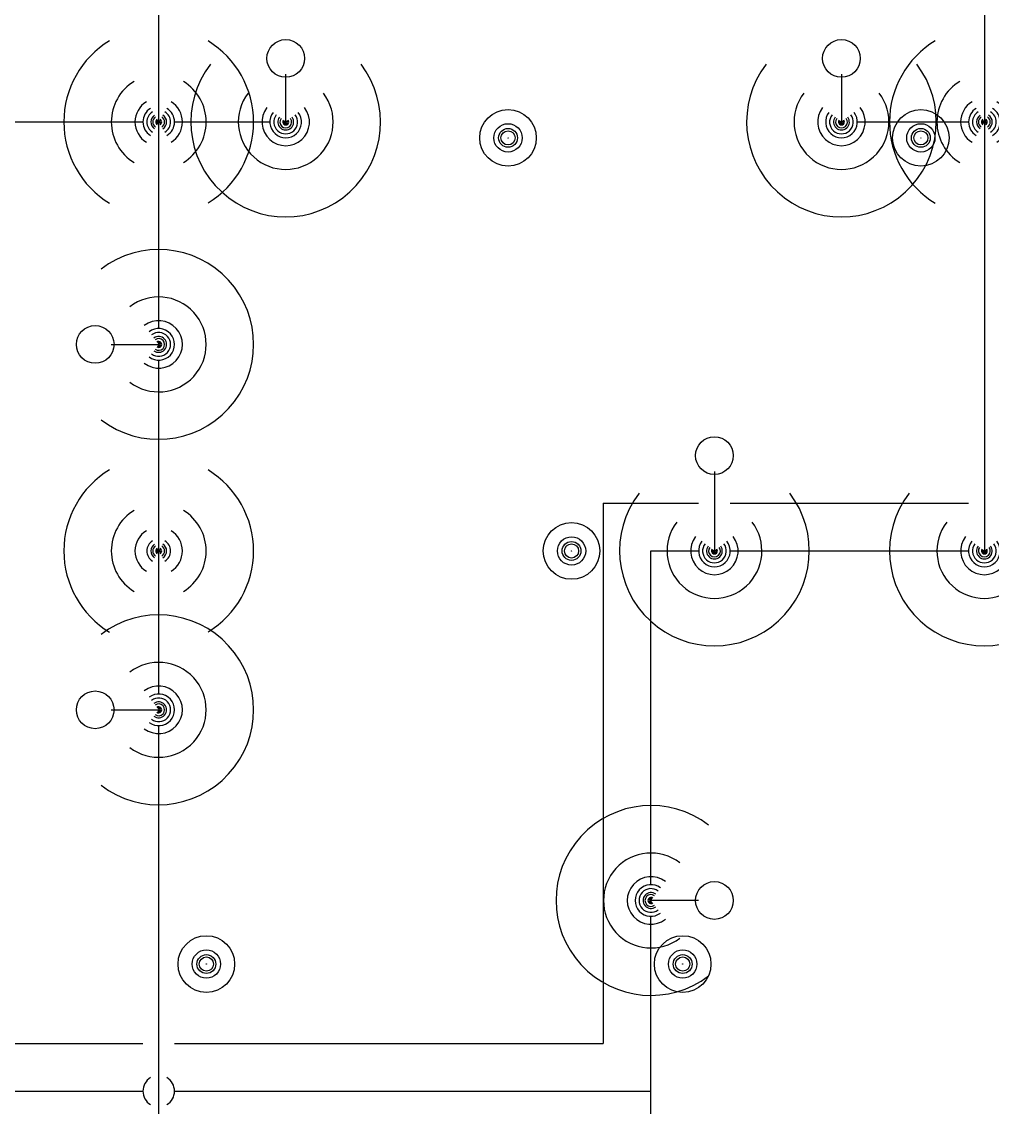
# Model space of a CAD drawing. Extents: x -17670 to 21732, y -105 to 1153.
# Drawn here: x -1142.5 to -898, y 167.7 to 441 of the extents above; entities that cross this region are included whole.
import ezdxf

# ---------------------------------------------------------------- set-up
doc = ezdxf.new("R2010")
doc.units = 0
doc.header["$LTSCALE"] = 48
doc.header["$MEASUREMENT"] = 0
for name, color, linetype in [('F-FP-N', 2, 'Continuous'), ('F-SPRK-HEAD-N', 2, 'Continuous'), ('F-SPRK-HEAD-N @ 1 (1)', 2, 'Continuous'), ('F-SPRK-HEAD-N @ 1 (2)', 2, 'Continuous'), ('F-SPRK-HEAD-N @ 128', 2, 'Continuous'), ('F-SPRK-HEAD-N @ 192', 2, 'Continuous'), ('F-SPRK-HEAD-N @ 48', 2, 'Continuous'), ('F-SPRK-HEAD-N @ 64', 2, 'Continuous'), ('F-SPRK-HEAD-N @ 96', 2, 'Continuous'), ('F-SPRN-N', 1, 'Continuous'), ('F-SPRN-N @ 1 (1)', 1, 'Continuous'), ('F-SPRN-N @ 1 (2)', 1, 'Continuous'), ('F-SPRN-N @ 12', 1, 'Continuous'), ('F-SPRN-N @ 128', 1, 'Continuous'), ('F-SPRN-N @ 16', 1, 'Continuous'), ('F-SPRN-N @ 192', 1, 'Continuous'), ('F-SPRN-N @ 2', 1, 'Continuous'), ('F-SPRN-N @ 24', 1, 'Continuous'), ('F-SPRN-N @ 384', 1, 'Continuous'), ('F-SPRN-N @ 4', 1, 'Continuous'), ('F-SPRN-N @ 48', 1, 'Continuous'), ('F-SPRN-N @ 64', 1, 'Continuous'), ('F-SPRN-N @ 768', 1, 'Continuous'), ('F-SPRN-N @ 8', 1, 'Continuous'), ('F-SPRN-N @ 96', 1, 'Continuous')]:
    doc.layers.add(name, color=color, linetype=linetype)

# ---------------------------------------------------------------- blocks, each defined once
blk = doc.blocks.new('*U27')
blk.add_circle((0, 0), 0.037109375)
blk = doc.blocks.new('*U1358')
at = {"layer": 'F-SPRK-HEAD-N @ 1 (1)'}
blk.add_blockref('*U27', (-1004.000000014936, 307.7428015229925), dxfattribs=at)
at = {"layer": 'F-SPRK-HEAD-N @ 1 (2)'}
blk.add_blockref('*U27', (-1004.000000014936, 307.7428015229925), dxfattribs=at)
at = {"layer": 'F-SPRK-HEAD-N @ 128', "xscale": 128, "yscale": 128, "zscale": 128}
blk.add_blockref('*U27', (-1124.000000014936, 359.7428015229925), dxfattribs=at)
at = {"layer": 'F-SPRK-HEAD-N @ 192', "xscale": 192, "yscale": 192, "zscale": 192}
blk.add_blockref('*U27', (-1004.000000014936, 307.7428015229925), dxfattribs=at)
at = {"layer": 'F-SPRK-HEAD-N @ 48', "xscale": 48, "yscale": 48, "zscale": 48}
blk.add_blockref('*U27', (-1004.000000014936, 307.7428015229925), dxfattribs=at)
at = {"layer": 'F-SPRK-HEAD-N @ 64', "xscale": 64, "yscale": 64, "zscale": 64}
blk.add_blockref('*U27', (-1004.000000014936, 307.7428015229925), dxfattribs=at)
at = {"layer": 'F-SPRK-HEAD-N @ 96', "xscale": 96, "yscale": 96, "zscale": 96}
blk.add_blockref('*U27', (-1004.000000014936, 307.7428015229925), dxfattribs=at)
blk = doc.blocks.new('*U40')
for start, end in [(121.274325396742, 238.7256746032579), (301.4341766631704, 58.56582333682955)]:
    blk.add_arc((0, 0), 0.03111555437015312, start, end)
blk = doc.blocks.new('*U1388')
at = {"layer": 'F-SPRN-N @ 1 (1)'}
blk.add_blockref('*U40', (-1108.000000014936, 307.7428015229925), dxfattribs=at)
at = {"layer": 'F-SPRN-N @ 1 (2)'}
blk.add_blockref('*U40', (-1108.000000014936, 307.7428015229925), dxfattribs=at)
at = {"layer": 'F-SPRN-N @ 12', "xscale": 12, "yscale": 12, "zscale": 12}
blk.add_blockref('*U40', (-1108.000000014936, 307.7428015229925), dxfattribs=at)
at = {"layer": 'F-SPRN-N @ 128', "xscale": 128, "yscale": 128, "zscale": 128}
blk.add_blockref('*U40', (-1108.000000014936, 171.7428015229925), dxfattribs=at)
at = {"layer": 'F-SPRN-N @ 16', "xscale": 16, "yscale": 16, "zscale": 16}
blk.add_blockref('*U40', (-1108.000000014936, 307.7428015229925), dxfattribs=at)
at = {"layer": 'F-SPRN-N @ 192', "xscale": 192, "yscale": 192, "zscale": 192}
blk.add_blockref('*U40', (-1108.000000014936, 307.7428015229925), dxfattribs=at)
at = {"layer": 'F-SPRN-N @ 2', "xscale": 2, "yscale": 2, "zscale": 2}
blk.add_blockref('*U40', (-1108.000000014936, 307.7428015229925), dxfattribs=at)
at = {"layer": 'F-SPRN-N @ 24', "xscale": 24, "yscale": 24, "zscale": 24}
blk.add_blockref('*U40', (-1108.000000014936, 307.7428015229925), dxfattribs=at)
at = {"layer": 'F-SPRN-N @ 384', "xscale": 384, "yscale": 384, "zscale": 384}
blk.add_blockref('*U40', (-1108.000000014936, 307.7428015229925), dxfattribs=at)
at = {"layer": 'F-SPRN-N @ 4', "xscale": 4, "yscale": 4, "zscale": 4}
blk.add_blockref('*U40', (-1108.000000014936, 307.7428015229925), dxfattribs=at)
at = {"layer": 'F-SPRN-N @ 48', "xscale": 48, "yscale": 48, "zscale": 48}
blk.add_blockref('*U40', (-1108.000000014936, 307.7428015229925), dxfattribs=at)
at = {"layer": 'F-SPRN-N @ 64', "xscale": 64, "yscale": 64, "zscale": 64}
blk.add_blockref('*U40', (-1108.000000014936, 307.7428015229925), dxfattribs=at)
at = {"layer": 'F-SPRN-N @ 768', "xscale": 768, "yscale": 768, "zscale": 768}
blk.add_blockref('*U40', (-1108.000000014936, 307.7428015229925), dxfattribs=at)
at = {"layer": 'F-SPRN-N @ 8', "xscale": 8, "yscale": 8, "zscale": 8}
blk.add_blockref('*U40', (-1108.000000014936, 307.7428015229925), dxfattribs=at)
at = {"layer": 'F-SPRN-N @ 96', "xscale": 96, "yscale": 96, "zscale": 96}
blk.add_blockref('*U40', (-1108.000000014936, 307.7428015229925), dxfattribs=at)
blk = doc.blocks.new('*U1389')
at = {"layer": 'F-SPRK-HEAD-N @ 1 (1)'}
blk.add_blockref('*U27', (-760.0000000149357, 399.7428015229925), dxfattribs=at)
at = {"layer": 'F-SPRK-HEAD-N @ 1 (2)'}
blk.add_blockref('*U27', (-760.0000000149357, 399.7428015229925), dxfattribs=at)
at = {"layer": 'F-SPRK-HEAD-N @ 128', "xscale": 128, "yscale": 128, "zscale": 128}
blk.add_blockref('*U27', (-968.0000000149357, 331.7428015229925), dxfattribs=at)
at = {"layer": 'F-SPRK-HEAD-N @ 192', "xscale": 192, "yscale": 192, "zscale": 192}
blk.add_blockref('*U27', (-760.0000000149357, 399.7428015229925), dxfattribs=at)
at = {"layer": 'F-SPRK-HEAD-N @ 48', "xscale": 48, "yscale": 48, "zscale": 48}
blk.add_blockref('*U27', (-760.0000000149357, 399.7428015229925), dxfattribs=at)
at = {"layer": 'F-SPRK-HEAD-N @ 64', "xscale": 64, "yscale": 64, "zscale": 64}
blk.add_blockref('*U27', (-760.0000000149357, 399.7428015229925), dxfattribs=at)
at = {"layer": 'F-SPRK-HEAD-N @ 96', "xscale": 96, "yscale": 96, "zscale": 96}
blk.add_blockref('*U27', (-760.0000000149357, 399.7428015229925), dxfattribs=at)
blk = doc.blocks.new('*U1421')
at = {"layer": 'F-SPRK-HEAD-N @ 1 (1)'}
blk.add_blockref('*U27', (-752.0000000149357, 295.7428015229925), dxfattribs=at)
at = {"layer": 'F-SPRK-HEAD-N @ 1 (2)'}
blk.add_blockref('*U27', (-752.0000000149357, 295.7428015229925), dxfattribs=at)
at = {"layer": 'F-SPRK-HEAD-N @ 128', "xscale": 128, "yscale": 128, "zscale": 128}
blk.add_blockref('*U27', (-968.0000000149357, 219.7428015229925), dxfattribs=at)
at = {"layer": 'F-SPRK-HEAD-N @ 192', "xscale": 192, "yscale": 192, "zscale": 192}
blk.add_blockref('*U27', (-752.0000000149357, 295.7428015229925), dxfattribs=at)
at = {"layer": 'F-SPRK-HEAD-N @ 48', "xscale": 48, "yscale": 48, "zscale": 48}
blk.add_blockref('*U27', (-752.0000000149357, 295.7428015229925), dxfattribs=at)
at = {"layer": 'F-SPRK-HEAD-N @ 64', "xscale": 64, "yscale": 64, "zscale": 64}
blk.add_blockref('*U27', (-752.0000000149357, 295.7428015229925), dxfattribs=at)
at = {"layer": 'F-SPRK-HEAD-N @ 96', "xscale": 96, "yscale": 96, "zscale": 96}
blk.add_blockref('*U27', (-752.0000000149357, 295.7428015229925), dxfattribs=at)
blk = doc.blocks.new('*U1526')
at = {"layer": 'F-SPRK-HEAD-N @ 1 (1)'}
blk.add_blockref('*U27', (-1096.000000014936, 203.7428015229925), dxfattribs=at)
at = {"layer": 'F-SPRK-HEAD-N @ 1 (2)'}
blk.add_blockref('*U27', (-1096.000000014936, 203.7428015229925), dxfattribs=at)
at = {"layer": 'F-SPRK-HEAD-N @ 128', "xscale": 128, "yscale": 128, "zscale": 128}
blk.add_blockref('*U27', (-1244.000000014936, 267.7428015229925), dxfattribs=at)
at = {"layer": 'F-SPRK-HEAD-N @ 192', "xscale": 192, "yscale": 192, "zscale": 192}
blk.add_blockref('*U27', (-1096.000000014936, 203.7428015229925), dxfattribs=at)
at = {"layer": 'F-SPRK-HEAD-N @ 48', "xscale": 48, "yscale": 48, "zscale": 48}
blk.add_blockref('*U27', (-1096.000000014936, 203.7428015229925), dxfattribs=at)
at = {"layer": 'F-SPRK-HEAD-N @ 64', "xscale": 64, "yscale": 64, "zscale": 64}
blk.add_blockref('*U27', (-1096.000000014936, 203.7428015229925), dxfattribs=at)
at = {"layer": 'F-SPRK-HEAD-N @ 96', "xscale": 96, "yscale": 96, "zscale": 96}
blk.add_blockref('*U27', (-1096.000000014936, 203.7428015229925), dxfattribs=at)
blk = doc.blocks.new('*U1529')
at = {"layer": 'F-SPRK-HEAD-N @ 1 (1)'}
blk.add_blockref('*U27', (-976.0000000149357, 203.7428015229925), dxfattribs=at)
at = {"layer": 'F-SPRK-HEAD-N @ 1 (2)'}
blk.add_blockref('*U27', (-976.0000000149357, 203.7428015229925), dxfattribs=at)
at = {"layer": 'F-SPRK-HEAD-N @ 128', "xscale": 128, "yscale": 128, "zscale": 128}
blk.add_blockref('*U27', (-1124.000000014936, 267.7428015229925), dxfattribs=at)
at = {"layer": 'F-SPRK-HEAD-N @ 192', "xscale": 192, "yscale": 192, "zscale": 192}
blk.add_blockref('*U27', (-976.0000000149357, 203.7428015229925), dxfattribs=at)
at = {"layer": 'F-SPRK-HEAD-N @ 48', "xscale": 48, "yscale": 48, "zscale": 48}
blk.add_blockref('*U27', (-976.0000000149357, 203.7428015229925), dxfattribs=at)
at = {"layer": 'F-SPRK-HEAD-N @ 64', "xscale": 64, "yscale": 64, "zscale": 64}
blk.add_blockref('*U27', (-976.0000000149357, 203.7428015229925), dxfattribs=at)
at = {"layer": 'F-SPRK-HEAD-N @ 96', "xscale": 96, "yscale": 96, "zscale": 96}
blk.add_blockref('*U27', (-976.0000000149357, 203.7428015229925), dxfattribs=at)
blk = doc.blocks.new('*U1533')
at = {"layer": 'F-SPRK-HEAD-N @ 1 (1)'}
blk.add_blockref('*U27', (-916.0000000149357, 411.7428015229925), dxfattribs=at)
at = {"layer": 'F-SPRK-HEAD-N @ 1 (2)'}
blk.add_blockref('*U27', (-916.0000000149357, 411.7428015229925), dxfattribs=at)
at = {"layer": 'F-SPRK-HEAD-N @ 128', "xscale": 128, "yscale": 128, "zscale": 128}
blk.add_blockref('*U27', (-1076.000000014936, 431.7428015229925), dxfattribs=at)
at = {"layer": 'F-SPRK-HEAD-N @ 192', "xscale": 192, "yscale": 192, "zscale": 192}
blk.add_blockref('*U27', (-916.0000000149357, 411.7428015229925), dxfattribs=at)
at = {"layer": 'F-SPRK-HEAD-N @ 48', "xscale": 48, "yscale": 48, "zscale": 48}
blk.add_blockref('*U27', (-916.0000000149357, 411.7428015229925), dxfattribs=at)
at = {"layer": 'F-SPRK-HEAD-N @ 64', "xscale": 64, "yscale": 64, "zscale": 64}
blk.add_blockref('*U27', (-916.0000000149357, 411.7428015229925), dxfattribs=at)
at = {"layer": 'F-SPRK-HEAD-N @ 96', "xscale": 96, "yscale": 96, "zscale": 96}
blk.add_blockref('*U27', (-916.0000000149357, 411.7428015229925), dxfattribs=at)
blk = doc.blocks.new('*U1535')
at = {"layer": 'F-SPRK-HEAD-N @ 1 (1)'}
blk.add_blockref('*U27', (-776.0000000149357, 411.7428015229925), dxfattribs=at)
at = {"layer": 'F-SPRK-HEAD-N @ 1 (2)'}
blk.add_blockref('*U27', (-776.0000000149357, 411.7428015229925), dxfattribs=at)
at = {"layer": 'F-SPRK-HEAD-N @ 128', "xscale": 128, "yscale": 128, "zscale": 128}
blk.add_blockref('*U27', (-936.0000000149357, 431.7428015229925), dxfattribs=at)
at = {"layer": 'F-SPRK-HEAD-N @ 192', "xscale": 192, "yscale": 192, "zscale": 192}
blk.add_blockref('*U27', (-776.0000000149357, 411.7428015229925), dxfattribs=at)
at = {"layer": 'F-SPRK-HEAD-N @ 48', "xscale": 48, "yscale": 48, "zscale": 48}
blk.add_blockref('*U27', (-776.0000000149357, 411.7428015229925), dxfattribs=at)
at = {"layer": 'F-SPRK-HEAD-N @ 64', "xscale": 64, "yscale": 64, "zscale": 64}
blk.add_blockref('*U27', (-776.0000000149357, 411.7428015229925), dxfattribs=at)
at = {"layer": 'F-SPRK-HEAD-N @ 96', "xscale": 96, "yscale": 96, "zscale": 96}
blk.add_blockref('*U27', (-776.0000000149357, 411.7428015229925), dxfattribs=at)
blk = doc.blocks.new('*U1539')
at = {"layer": 'F-SPRK-HEAD-N @ 1 (1)'}
blk.add_blockref('*U27', (-1020.000000014936, 411.7428015229925), dxfattribs=at)
at = {"layer": 'F-SPRK-HEAD-N @ 1 (2)'}
blk.add_blockref('*U27', (-1020.000000014936, 411.7428015229925), dxfattribs=at)
at = {"layer": 'F-SPRK-HEAD-N @ 128', "xscale": 128, "yscale": 128, "zscale": 128}
blk.add_blockref('*U27', (-1180.000000014936, 431.7428015229925), dxfattribs=at)
at = {"layer": 'F-SPRK-HEAD-N @ 192', "xscale": 192, "yscale": 192, "zscale": 192}
blk.add_blockref('*U27', (-1020.000000014936, 411.7428015229925), dxfattribs=at)
at = {"layer": 'F-SPRK-HEAD-N @ 48', "xscale": 48, "yscale": 48, "zscale": 48}
blk.add_blockref('*U27', (-1020.000000014936, 411.7428015229925), dxfattribs=at)
at = {"layer": 'F-SPRK-HEAD-N @ 64', "xscale": 64, "yscale": 64, "zscale": 64}
blk.add_blockref('*U27', (-1020.000000014936, 411.7428015229925), dxfattribs=at)
at = {"layer": 'F-SPRK-HEAD-N @ 96', "xscale": 96, "yscale": 96, "zscale": 96}
blk.add_blockref('*U27', (-1020.000000014936, 411.7428015229925), dxfattribs=at)
blk = doc.blocks.new('*U12')
at = {"linetype": 'Continuous'}
blk.add_arc((0, 0), 0.03111555437015312, 232.5669694738212, 127.4330305261797, dxfattribs=at)
blk = doc.blocks.new('*U1543')
at = {"layer": 'F-SPRN-N @ 1 (1)', "rotation": 270}
blk.add_blockref('*U12', (-1076.000000014936, 415.7428015229925), dxfattribs=at)
at = {"layer": 'F-SPRN-N @ 1 (2)', "rotation": 270}
blk.add_blockref('*U12', (-1076.000000014936, 415.7428015229925), dxfattribs=at)
at = {"layer": 'F-SPRN-N @ 12', "xscale": 12, "yscale": 12, "zscale": 12, "rotation": 270}
blk.add_blockref('*U12', (-1076.000000014936, 415.7428015229925), dxfattribs=at)
at = {"layer": 'F-SPRN-N @ 128', "xscale": 128, "yscale": 128, "zscale": 128, "rotation": 270}
blk.add_blockref('*U12', (-1076.000000014936, 415.7428015229925), dxfattribs=at)
at = {"layer": 'F-SPRN-N @ 16', "xscale": 16, "yscale": 16, "zscale": 16, "rotation": 270}
blk.add_blockref('*U12', (-1076.000000014936, 415.7428015229925), dxfattribs=at)
at = {"layer": 'F-SPRN-N @ 192', "xscale": 192, "yscale": 192, "zscale": 192, "rotation": 270}
blk.add_blockref('*U12', (-1076.000000014936, 415.7428015229925), dxfattribs=at)
at = {"layer": 'F-SPRN-N @ 2', "xscale": 2, "yscale": 2, "zscale": 2, "rotation": 270}
blk.add_blockref('*U12', (-1076.000000014936, 415.7428015229925), dxfattribs=at)
at = {"layer": 'F-SPRN-N @ 24', "xscale": 24, "yscale": 24, "zscale": 24, "rotation": 270}
blk.add_blockref('*U12', (-1076.000000014936, 415.7428015229925), dxfattribs=at)
at = {"layer": 'F-SPRN-N @ 384', "xscale": 384, "yscale": 384, "zscale": 384, "rotation": 270}
blk.add_blockref('*U12', (-1076.000000014936, 415.7428015229925), dxfattribs=at)
at = {"layer": 'F-SPRN-N @ 4', "xscale": 4, "yscale": 4, "zscale": 4, "rotation": 270}
blk.add_blockref('*U12', (-1076.000000014936, 415.7428015229925), dxfattribs=at)
at = {"layer": 'F-SPRN-N @ 48', "xscale": 48, "yscale": 48, "zscale": 48, "rotation": 270}
blk.add_blockref('*U12', (-1076.000000014936, 415.7428015229925), dxfattribs=at)
at = {"layer": 'F-SPRN-N @ 64', "xscale": 64, "yscale": 64, "zscale": 64, "rotation": 270}
blk.add_blockref('*U12', (-1076.000000014936, 415.7428015229925), dxfattribs=at)
at = {"layer": 'F-SPRN-N @ 768', "xscale": 768, "yscale": 768, "zscale": 768, "rotation": 270}
blk.add_blockref('*U12', (-1076.000000014936, 415.7428015229925), dxfattribs=at)
at = {"layer": 'F-SPRN-N @ 8', "xscale": 8, "yscale": 8, "zscale": 8, "rotation": 270}
blk.add_blockref('*U12', (-1076.000000014936, 415.7428015229925), dxfattribs=at)
at = {"layer": 'F-SPRN-N @ 96', "xscale": 96, "yscale": 96, "zscale": 96, "rotation": 270}
blk.add_blockref('*U12', (-1076.000000014936, 415.7428015229925), dxfattribs=at)
blk = doc.blocks.new('*U1546')
at = {"layer": 'F-SPRN-N @ 1 (1)'}
blk.add_blockref('*U40', (-1108.000000014936, 415.7428015229925), dxfattribs=at)
at = {"layer": 'F-SPRN-N @ 1 (2)'}
blk.add_blockref('*U40', (-1108.000000014936, 415.7428015229925), dxfattribs=at)
at = {"layer": 'F-SPRN-N @ 12', "xscale": 12, "yscale": 12, "zscale": 12}
blk.add_blockref('*U40', (-1108.000000014936, 415.7428015229925), dxfattribs=at)
at = {"layer": 'F-SPRN-N @ 128', "xscale": 128, "yscale": 128, "zscale": 128}
blk.add_blockref('*U40', (-1108.000000014936, 415.7428015229925), dxfattribs=at)
at = {"layer": 'F-SPRN-N @ 16', "xscale": 16, "yscale": 16, "zscale": 16}
blk.add_blockref('*U40', (-1108.000000014936, 415.7428015229925), dxfattribs=at)
at = {"layer": 'F-SPRN-N @ 192', "xscale": 192, "yscale": 192, "zscale": 192}
blk.add_blockref('*U40', (-1108.000000014936, 415.7428015229925), dxfattribs=at)
at = {"layer": 'F-SPRN-N @ 2', "xscale": 2, "yscale": 2, "zscale": 2}
blk.add_blockref('*U40', (-1108.000000014936, 415.7428015229925), dxfattribs=at)
at = {"layer": 'F-SPRN-N @ 24', "xscale": 24, "yscale": 24, "zscale": 24}
blk.add_blockref('*U40', (-1108.000000014936, 415.7428015229925), dxfattribs=at)
at = {"layer": 'F-SPRN-N @ 384', "xscale": 384, "yscale": 384, "zscale": 384}
blk.add_blockref('*U40', (-1108.000000014936, 415.7428015229925), dxfattribs=at)
at = {"layer": 'F-SPRN-N @ 4', "xscale": 4, "yscale": 4, "zscale": 4}
blk.add_blockref('*U40', (-1108.000000014936, 415.7428015229925), dxfattribs=at)
at = {"layer": 'F-SPRN-N @ 48', "xscale": 48, "yscale": 48, "zscale": 48}
blk.add_blockref('*U40', (-1108.000000014936, 415.7428015229925), dxfattribs=at)
at = {"layer": 'F-SPRN-N @ 64', "xscale": 64, "yscale": 64, "zscale": 64}
blk.add_blockref('*U40', (-1108.000000014936, 415.7428015229925), dxfattribs=at)
at = {"layer": 'F-SPRN-N @ 768', "xscale": 768, "yscale": 768, "zscale": 768}
blk.add_blockref('*U40', (-1108.000000014936, 415.7428015229925), dxfattribs=at)
at = {"layer": 'F-SPRN-N @ 8', "xscale": 8, "yscale": 8, "zscale": 8}
blk.add_blockref('*U40', (-1108.000000014936, 415.7428015229925), dxfattribs=at)
at = {"layer": 'F-SPRN-N @ 96', "xscale": 96, "yscale": 96, "zscale": 96}
blk.add_blockref('*U40', (-1108.000000014936, 415.7428015229925), dxfattribs=at)
blk = doc.blocks.new('*U1614')
at = {"layer": 'F-SPRN-N @ 1 (1)'}
blk.add_blockref('*U12', (-1108.000000014936, 267.7428015229925), dxfattribs=at)
at = {"layer": 'F-SPRN-N @ 1 (2)'}
blk.add_blockref('*U12', (-1108.000000014936, 267.7428015229925), dxfattribs=at)
at = {"layer": 'F-SPRN-N @ 12', "xscale": 12, "yscale": 12, "zscale": 12}
blk.add_blockref('*U12', (-1108.000000014936, 267.7428015229925), dxfattribs=at)
at = {"layer": 'F-SPRN-N @ 128', "xscale": 128, "yscale": 128, "zscale": 128}
blk.add_blockref('*U12', (-1108.000000014936, 267.7428015229925), dxfattribs=at)
at = {"layer": 'F-SPRN-N @ 16', "xscale": 16, "yscale": 16, "zscale": 16}
blk.add_blockref('*U12', (-1108.000000014936, 267.7428015229925), dxfattribs=at)
at = {"layer": 'F-SPRN-N @ 192', "xscale": 192, "yscale": 192, "zscale": 192}
blk.add_blockref('*U12', (-1108.000000014936, 267.7428015229925), dxfattribs=at)
at = {"layer": 'F-SPRN-N @ 2', "xscale": 2, "yscale": 2, "zscale": 2}
blk.add_blockref('*U12', (-1108.000000014936, 267.7428015229925), dxfattribs=at)
at = {"layer": 'F-SPRN-N @ 24', "xscale": 24, "yscale": 24, "zscale": 24}
blk.add_blockref('*U12', (-1108.000000014936, 267.7428015229925), dxfattribs=at)
at = {"layer": 'F-SPRN-N @ 384', "xscale": 384, "yscale": 384, "zscale": 384}
blk.add_blockref('*U12', (-1108.000000014936, 267.7428015229925), dxfattribs=at)
at = {"layer": 'F-SPRN-N @ 4', "xscale": 4, "yscale": 4, "zscale": 4}
blk.add_blockref('*U12', (-1108.000000014936, 267.7428015229925), dxfattribs=at)
at = {"layer": 'F-SPRN-N @ 48', "xscale": 48, "yscale": 48, "zscale": 48}
blk.add_blockref('*U12', (-1108.000000014936, 267.7428015229925), dxfattribs=at)
at = {"layer": 'F-SPRN-N @ 64', "xscale": 64, "yscale": 64, "zscale": 64}
blk.add_blockref('*U12', (-1108.000000014936, 267.7428015229925), dxfattribs=at)
at = {"layer": 'F-SPRN-N @ 768', "xscale": 768, "yscale": 768, "zscale": 768}
blk.add_blockref('*U12', (-1108.000000014936, 267.7428015229925), dxfattribs=at)
at = {"layer": 'F-SPRN-N @ 8', "xscale": 8, "yscale": 8, "zscale": 8}
blk.add_blockref('*U12', (-1108.000000014936, 267.7428015229925), dxfattribs=at)
at = {"layer": 'F-SPRN-N @ 96', "xscale": 96, "yscale": 96, "zscale": 96}
blk.add_blockref('*U12', (-1108.000000014936, 267.7428015229925), dxfattribs=at)
blk = doc.blocks.new('*U1615')
at = {"layer": 'F-SPRN-N @ 1 (1)'}
blk.add_blockref('*U12', (-1108.000000014936, 359.7428015229925), dxfattribs=at)
at = {"layer": 'F-SPRN-N @ 1 (2)'}
blk.add_blockref('*U12', (-1108.000000014936, 359.7428015229925), dxfattribs=at)
at = {"layer": 'F-SPRN-N @ 12', "xscale": 12, "yscale": 12, "zscale": 12}
blk.add_blockref('*U12', (-1108.000000014936, 359.7428015229925), dxfattribs=at)
at = {"layer": 'F-SPRN-N @ 128', "xscale": 128, "yscale": 128, "zscale": 128}
blk.add_blockref('*U12', (-1108.000000014936, 359.7428015229925), dxfattribs=at)
at = {"layer": 'F-SPRN-N @ 16', "xscale": 16, "yscale": 16, "zscale": 16}
blk.add_blockref('*U12', (-1108.000000014936, 359.7428015229925), dxfattribs=at)
at = {"layer": 'F-SPRN-N @ 192', "xscale": 192, "yscale": 192, "zscale": 192}
blk.add_blockref('*U12', (-1108.000000014936, 359.7428015229925), dxfattribs=at)
at = {"layer": 'F-SPRN-N @ 2', "xscale": 2, "yscale": 2, "zscale": 2}
blk.add_blockref('*U12', (-1108.000000014936, 359.7428015229925), dxfattribs=at)
at = {"layer": 'F-SPRN-N @ 24', "xscale": 24, "yscale": 24, "zscale": 24}
blk.add_blockref('*U12', (-1108.000000014936, 359.7428015229925), dxfattribs=at)
at = {"layer": 'F-SPRN-N @ 384', "xscale": 384, "yscale": 384, "zscale": 384}
blk.add_blockref('*U12', (-1108.000000014936, 359.7428015229925), dxfattribs=at)
at = {"layer": 'F-SPRN-N @ 4', "xscale": 4, "yscale": 4, "zscale": 4}
blk.add_blockref('*U12', (-1108.000000014936, 359.7428015229925), dxfattribs=at)
at = {"layer": 'F-SPRN-N @ 48', "xscale": 48, "yscale": 48, "zscale": 48}
blk.add_blockref('*U12', (-1108.000000014936, 359.7428015229925), dxfattribs=at)
at = {"layer": 'F-SPRN-N @ 64', "xscale": 64, "yscale": 64, "zscale": 64}
blk.add_blockref('*U12', (-1108.000000014936, 359.7428015229925), dxfattribs=at)
at = {"layer": 'F-SPRN-N @ 768', "xscale": 768, "yscale": 768, "zscale": 768}
blk.add_blockref('*U12', (-1108.000000014936, 359.7428015229925), dxfattribs=at)
at = {"layer": 'F-SPRN-N @ 8', "xscale": 8, "yscale": 8, "zscale": 8}
blk.add_blockref('*U12', (-1108.000000014936, 359.7428015229925), dxfattribs=at)
at = {"layer": 'F-SPRN-N @ 96', "xscale": 96, "yscale": 96, "zscale": 96}
blk.add_blockref('*U12', (-1108.000000014936, 359.7428015229925), dxfattribs=at)
blk = doc.blocks.new('*U1620')
at = {"layer": 'F-SPRN-N @ 1 (1)', "rotation": 270}
blk.add_blockref('*U12', (-936.0000000149357, 415.7428015229925), dxfattribs=at)
at = {"layer": 'F-SPRN-N @ 1 (2)', "rotation": 270}
blk.add_blockref('*U12', (-936.0000000149357, 415.7428015229925), dxfattribs=at)
at = {"layer": 'F-SPRN-N @ 12', "xscale": 12, "yscale": 12, "zscale": 12, "rotation": 270}
blk.add_blockref('*U12', (-936.0000000149357, 415.7428015229925), dxfattribs=at)
at = {"layer": 'F-SPRN-N @ 128', "xscale": 128, "yscale": 128, "zscale": 128, "rotation": 270}
blk.add_blockref('*U12', (-936.0000000149357, 415.7428015229925), dxfattribs=at)
at = {"layer": 'F-SPRN-N @ 16', "xscale": 16, "yscale": 16, "zscale": 16, "rotation": 270}
blk.add_blockref('*U12', (-936.0000000149357, 415.7428015229925), dxfattribs=at)
at = {"layer": 'F-SPRN-N @ 192', "xscale": 192, "yscale": 192, "zscale": 192, "rotation": 270}
blk.add_blockref('*U12', (-936.0000000149357, 415.7428015229925), dxfattribs=at)
at = {"layer": 'F-SPRN-N @ 2', "xscale": 2, "yscale": 2, "zscale": 2, "rotation": 270}
blk.add_blockref('*U12', (-936.0000000149357, 415.7428015229925), dxfattribs=at)
at = {"layer": 'F-SPRN-N @ 24', "xscale": 24, "yscale": 24, "zscale": 24, "rotation": 270}
blk.add_blockref('*U12', (-936.0000000149357, 415.7428015229925), dxfattribs=at)
at = {"layer": 'F-SPRN-N @ 384', "xscale": 384, "yscale": 384, "zscale": 384, "rotation": 270}
blk.add_blockref('*U12', (-936.0000000149357, 415.7428015229925), dxfattribs=at)
at = {"layer": 'F-SPRN-N @ 4', "xscale": 4, "yscale": 4, "zscale": 4, "rotation": 270}
blk.add_blockref('*U12', (-936.0000000149357, 415.7428015229925), dxfattribs=at)
at = {"layer": 'F-SPRN-N @ 48', "xscale": 48, "yscale": 48, "zscale": 48, "rotation": 270}
blk.add_blockref('*U12', (-936.0000000149357, 415.7428015229925), dxfattribs=at)
at = {"layer": 'F-SPRN-N @ 64', "xscale": 64, "yscale": 64, "zscale": 64, "rotation": 270}
blk.add_blockref('*U12', (-936.0000000149357, 415.7428015229925), dxfattribs=at)
at = {"layer": 'F-SPRN-N @ 768', "xscale": 768, "yscale": 768, "zscale": 768, "rotation": 270}
blk.add_blockref('*U12', (-936.0000000149357, 415.7428015229925), dxfattribs=at)
at = {"layer": 'F-SPRN-N @ 8', "xscale": 8, "yscale": 8, "zscale": 8, "rotation": 270}
blk.add_blockref('*U12', (-936.0000000149357, 415.7428015229925), dxfattribs=at)
at = {"layer": 'F-SPRN-N @ 96', "xscale": 96, "yscale": 96, "zscale": 96, "rotation": 270}
blk.add_blockref('*U12', (-936.0000000149357, 415.7428015229925), dxfattribs=at)
blk = doc.blocks.new('*U1621')
at = {"layer": 'F-SPRN-N @ 1 (1)'}
blk.add_blockref('*U40', (-900.0000000149357, 415.7428015229925), dxfattribs=at)
at = {"layer": 'F-SPRN-N @ 1 (2)'}
blk.add_blockref('*U40', (-900.0000000149357, 415.7428015229925), dxfattribs=at)
at = {"layer": 'F-SPRN-N @ 12', "xscale": 12, "yscale": 12, "zscale": 12}
blk.add_blockref('*U40', (-900.0000000149357, 415.7428015229925), dxfattribs=at)
at = {"layer": 'F-SPRN-N @ 128', "xscale": 128, "yscale": 128, "zscale": 128}
blk.add_blockref('*U40', (-900.0000000149357, 415.7428015229925), dxfattribs=at)
at = {"layer": 'F-SPRN-N @ 16', "xscale": 16, "yscale": 16, "zscale": 16}
blk.add_blockref('*U40', (-900.0000000149357, 415.7428015229925), dxfattribs=at)
at = {"layer": 'F-SPRN-N @ 192', "xscale": 192, "yscale": 192, "zscale": 192}
blk.add_blockref('*U40', (-900.0000000149357, 415.7428015229925), dxfattribs=at)
at = {"layer": 'F-SPRN-N @ 2', "xscale": 2, "yscale": 2, "zscale": 2}
blk.add_blockref('*U40', (-900.0000000149357, 415.7428015229925), dxfattribs=at)
at = {"layer": 'F-SPRN-N @ 24', "xscale": 24, "yscale": 24, "zscale": 24}
blk.add_blockref('*U40', (-900.0000000149357, 415.7428015229925), dxfattribs=at)
at = {"layer": 'F-SPRN-N @ 384', "xscale": 384, "yscale": 384, "zscale": 384}
blk.add_blockref('*U40', (-900.0000000149357, 415.7428015229925), dxfattribs=at)
at = {"layer": 'F-SPRN-N @ 4', "xscale": 4, "yscale": 4, "zscale": 4}
blk.add_blockref('*U40', (-900.0000000149357, 415.7428015229925), dxfattribs=at)
at = {"layer": 'F-SPRN-N @ 48', "xscale": 48, "yscale": 48, "zscale": 48}
blk.add_blockref('*U40', (-900.0000000149357, 415.7428015229925), dxfattribs=at)
at = {"layer": 'F-SPRN-N @ 64', "xscale": 64, "yscale": 64, "zscale": 64}
blk.add_blockref('*U40', (-900.0000000149357, 415.7428015229925), dxfattribs=at)
at = {"layer": 'F-SPRN-N @ 768', "xscale": 768, "yscale": 768, "zscale": 768}
blk.add_blockref('*U40', (-900.0000000149357, 415.7428015229925), dxfattribs=at)
at = {"layer": 'F-SPRN-N @ 8', "xscale": 8, "yscale": 8, "zscale": 8}
blk.add_blockref('*U40', (-900.0000000149357, 415.7428015229925), dxfattribs=at)
at = {"layer": 'F-SPRN-N @ 96', "xscale": 96, "yscale": 96, "zscale": 96}
blk.add_blockref('*U40', (-900.0000000149357, 415.7428015229925), dxfattribs=at)
blk = doc.blocks.new('*U1624')
at = {"layer": 'F-SPRN-N @ 1 (1)', "rotation": 270}
blk.add_blockref('*U12', (-900.0000000149357, 307.7428015229925), dxfattribs=at)
at = {"layer": 'F-SPRN-N @ 1 (2)', "rotation": 270}
blk.add_blockref('*U12', (-900.0000000149357, 307.7428015229925), dxfattribs=at)
at = {"layer": 'F-SPRN-N @ 12', "xscale": 12, "yscale": 12, "zscale": 12, "rotation": 270}
blk.add_blockref('*U12', (-900.0000000149357, 307.7428015229925), dxfattribs=at)
at = {"layer": 'F-SPRN-N @ 128', "xscale": 128, "yscale": 128, "zscale": 128, "rotation": 270}
blk.add_blockref('*U12', (-900.0000000149357, 307.7428015229925), dxfattribs=at)
at = {"layer": 'F-SPRN-N @ 16', "xscale": 16, "yscale": 16, "zscale": 16, "rotation": 270}
blk.add_blockref('*U12', (-900.0000000149357, 307.7428015229925), dxfattribs=at)
at = {"layer": 'F-SPRN-N @ 192', "xscale": 192, "yscale": 192, "zscale": 192, "rotation": 270}
blk.add_blockref('*U12', (-900.0000000149357, 307.7428015229925), dxfattribs=at)
at = {"layer": 'F-SPRN-N @ 2', "xscale": 2, "yscale": 2, "zscale": 2, "rotation": 270}
blk.add_blockref('*U12', (-900.0000000149357, 307.7428015229925), dxfattribs=at)
at = {"layer": 'F-SPRN-N @ 24', "xscale": 24, "yscale": 24, "zscale": 24, "rotation": 270}
blk.add_blockref('*U12', (-900.0000000149357, 307.7428015229925), dxfattribs=at)
at = {"layer": 'F-SPRN-N @ 384', "xscale": 384, "yscale": 384, "zscale": 384, "rotation": 270}
blk.add_blockref('*U12', (-900.0000000149357, 307.7428015229925), dxfattribs=at)
at = {"layer": 'F-SPRN-N @ 4', "xscale": 4, "yscale": 4, "zscale": 4, "rotation": 270}
blk.add_blockref('*U12', (-900.0000000149357, 307.7428015229925), dxfattribs=at)
at = {"layer": 'F-SPRN-N @ 48', "xscale": 48, "yscale": 48, "zscale": 48, "rotation": 270}
blk.add_blockref('*U12', (-900.0000000149357, 307.7428015229925), dxfattribs=at)
at = {"layer": 'F-SPRN-N @ 64', "xscale": 64, "yscale": 64, "zscale": 64, "rotation": 270}
blk.add_blockref('*U12', (-900.0000000149357, 307.7428015229925), dxfattribs=at)
at = {"layer": 'F-SPRN-N @ 768', "xscale": 768, "yscale": 768, "zscale": 768, "rotation": 270}
blk.add_blockref('*U12', (-900.0000000149357, 307.7428015229925), dxfattribs=at)
at = {"layer": 'F-SPRN-N @ 8', "xscale": 8, "yscale": 8, "zscale": 8, "rotation": 270}
blk.add_blockref('*U12', (-900.0000000149357, 307.7428015229925), dxfattribs=at)
at = {"layer": 'F-SPRN-N @ 96', "xscale": 96, "yscale": 96, "zscale": 96, "rotation": 270}
blk.add_blockref('*U12', (-900.0000000149357, 307.7428015229925), dxfattribs=at)
blk = doc.blocks.new('*U1625')
at = {"layer": 'F-SPRN-N @ 1 (1)', "rotation": 270}
blk.add_blockref('*U12', (-968.0000000149357, 307.7428015229925), dxfattribs=at)
at = {"layer": 'F-SPRN-N @ 1 (2)', "rotation": 270}
blk.add_blockref('*U12', (-968.0000000149357, 307.7428015229925), dxfattribs=at)
at = {"layer": 'F-SPRN-N @ 12', "xscale": 12, "yscale": 12, "zscale": 12, "rotation": 270}
blk.add_blockref('*U12', (-968.0000000149357, 307.7428015229925), dxfattribs=at)
at = {"layer": 'F-SPRN-N @ 128', "xscale": 128, "yscale": 128, "zscale": 128, "rotation": 270}
blk.add_blockref('*U12', (-968.0000000149357, 307.7428015229925), dxfattribs=at)
at = {"layer": 'F-SPRN-N @ 16', "xscale": 16, "yscale": 16, "zscale": 16, "rotation": 270}
blk.add_blockref('*U12', (-968.0000000149357, 307.7428015229925), dxfattribs=at)
at = {"layer": 'F-SPRN-N @ 192', "xscale": 192, "yscale": 192, "zscale": 192, "rotation": 270}
blk.add_blockref('*U12', (-968.0000000149357, 307.7428015229925), dxfattribs=at)
at = {"layer": 'F-SPRN-N @ 2', "xscale": 2, "yscale": 2, "zscale": 2, "rotation": 270}
blk.add_blockref('*U12', (-968.0000000149357, 307.7428015229925), dxfattribs=at)
at = {"layer": 'F-SPRN-N @ 24', "xscale": 24, "yscale": 24, "zscale": 24, "rotation": 270}
blk.add_blockref('*U12', (-968.0000000149357, 307.7428015229925), dxfattribs=at)
at = {"layer": 'F-SPRN-N @ 384', "xscale": 384, "yscale": 384, "zscale": 384, "rotation": 270}
blk.add_blockref('*U12', (-968.0000000149357, 307.7428015229925), dxfattribs=at)
at = {"layer": 'F-SPRN-N @ 4', "xscale": 4, "yscale": 4, "zscale": 4, "rotation": 270}
blk.add_blockref('*U12', (-968.0000000149357, 307.7428015229925), dxfattribs=at)
at = {"layer": 'F-SPRN-N @ 48', "xscale": 48, "yscale": 48, "zscale": 48, "rotation": 270}
blk.add_blockref('*U12', (-968.0000000149357, 307.7428015229925), dxfattribs=at)
at = {"layer": 'F-SPRN-N @ 64', "xscale": 64, "yscale": 64, "zscale": 64, "rotation": 270}
blk.add_blockref('*U12', (-968.0000000149357, 307.7428015229925), dxfattribs=at)
at = {"layer": 'F-SPRN-N @ 768', "xscale": 768, "yscale": 768, "zscale": 768, "rotation": 270}
blk.add_blockref('*U12', (-968.0000000149357, 307.7428015229925), dxfattribs=at)
at = {"layer": 'F-SPRN-N @ 8', "xscale": 8, "yscale": 8, "zscale": 8, "rotation": 270}
blk.add_blockref('*U12', (-968.0000000149357, 307.7428015229925), dxfattribs=at)
at = {"layer": 'F-SPRN-N @ 96', "xscale": 96, "yscale": 96, "zscale": 96, "rotation": 270}
blk.add_blockref('*U12', (-968.0000000149357, 307.7428015229925), dxfattribs=at)
blk = doc.blocks.new('*U1628')
at = {"layer": 'F-SPRN-N @ 1 (1)', "rotation": 180}
blk.add_blockref('*U12', (-984.0000000149357, 219.7428015229925), dxfattribs=at)
at = {"layer": 'F-SPRN-N @ 1 (2)', "rotation": 180}
blk.add_blockref('*U12', (-984.0000000149357, 219.7428015229925), dxfattribs=at)
at = {"layer": 'F-SPRN-N @ 12', "xscale": 12, "yscale": 12, "zscale": 12, "rotation": 180}
blk.add_blockref('*U12', (-984.0000000149357, 219.7428015229925), dxfattribs=at)
at = {"layer": 'F-SPRN-N @ 128', "xscale": 128, "yscale": 128, "zscale": 128, "rotation": 180}
blk.add_blockref('*U12', (-984.0000000149357, 219.7428015229925), dxfattribs=at)
at = {"layer": 'F-SPRN-N @ 16', "xscale": 16, "yscale": 16, "zscale": 16, "rotation": 180}
blk.add_blockref('*U12', (-984.0000000149357, 219.7428015229925), dxfattribs=at)
at = {"layer": 'F-SPRN-N @ 192', "xscale": 192, "yscale": 192, "zscale": 192, "rotation": 180}
blk.add_blockref('*U12', (-984.0000000149357, 219.7428015229925), dxfattribs=at)
at = {"layer": 'F-SPRN-N @ 2', "xscale": 2, "yscale": 2, "zscale": 2, "rotation": 180}
blk.add_blockref('*U12', (-984.0000000149357, 219.7428015229925), dxfattribs=at)
at = {"layer": 'F-SPRN-N @ 24', "xscale": 24, "yscale": 24, "zscale": 24, "rotation": 180}
blk.add_blockref('*U12', (-984.0000000149357, 219.7428015229925), dxfattribs=at)
at = {"layer": 'F-SPRN-N @ 384', "xscale": 384, "yscale": 384, "zscale": 384, "rotation": 180}
blk.add_blockref('*U12', (-984.0000000149357, 219.7428015229925), dxfattribs=at)
at = {"layer": 'F-SPRN-N @ 4', "xscale": 4, "yscale": 4, "zscale": 4, "rotation": 180}
blk.add_blockref('*U12', (-984.0000000149357, 219.7428015229925), dxfattribs=at)
at = {"layer": 'F-SPRN-N @ 48', "xscale": 48, "yscale": 48, "zscale": 48, "rotation": 180}
blk.add_blockref('*U12', (-984.0000000149357, 219.7428015229925), dxfattribs=at)
at = {"layer": 'F-SPRN-N @ 64', "xscale": 64, "yscale": 64, "zscale": 64, "rotation": 180}
blk.add_blockref('*U12', (-984.0000000149357, 219.7428015229925), dxfattribs=at)
at = {"layer": 'F-SPRN-N @ 768', "xscale": 768, "yscale": 768, "zscale": 768, "rotation": 180}
blk.add_blockref('*U12', (-984.0000000149357, 219.7428015229925), dxfattribs=at)
at = {"layer": 'F-SPRN-N @ 8', "xscale": 8, "yscale": 8, "zscale": 8, "rotation": 180}
blk.add_blockref('*U12', (-984.0000000149357, 219.7428015229925), dxfattribs=at)
at = {"layer": 'F-SPRN-N @ 96', "xscale": 96, "yscale": 96, "zscale": 96, "rotation": 180}
blk.add_blockref('*U12', (-984.0000000149357, 219.7428015229925), dxfattribs=at)

msp = doc.modelspace()

# ---------------------------------------------------------------- linework, layer by layer
at = {"layer": 'F-FP-N'}
for p, q in [((-996.0000000149357, 319.7428015229925), (-972.0000000149357, 319.7428015229925)), ((-996.0000000149357, 319.7428015229925), (-996.0000000149357, 183.7428015229925)), ((-964.0000000149357, 319.7428015229925), (-904.0000000149357, 319.7428015229925)), ((-1256.000000014935, 183.7428015229925), (-1112.000000014936, 183.7428015229925)), ((-1104.000000014936, 183.7428015229925), (-996.0000000149357, 183.7428015229925))]:
    msp.add_line(p, q, dxfattribs=at)
at = {"layer": 'F-SPRN-N'}
for p, q in [((-900.0000000149357, 923.7428015229925), (-900.0000000149357, 307.7428015229925)), ((-1108.000000014936, 363.7428015229925), (-1108.000000014936, 575.7428015229925)), ((-1076.000000014936, 415.7428015229925), (-1076.000000014936, 427.7428015229925)), ((-936.0000000149357, 427.7428015229925), (-936.0000000149357, 415.7428015229925)), ((-1176.000000014936, 415.7428015229925), (-1112.000000014936, 415.7428015229925)), ((-1104.000000014936, 415.7428015229925), (-1080.000000014936, 415.7428015229925)), ((-932.0000000149357, 415.7428015229925), (-904.0000000149357, 415.7428015229925)), ((-1120.000000014936, 359.7428015229925), (-1108.000000014936, 359.7428015229925)), ((-1108.000000014936, 271.7428015229925), (-1108.000000014936, 355.7428015229925)), ((-968.0000000149357, 327.7428015229925), (-968.0000000149357, 307.7428015229925)), ((-984.0000000149357, 307.7428015229925), (-972.0000000149357, 307.7428015229925)), ((-984.0000000149357, 223.7428015229925), (-984.0000000149357, 307.7428015229925)), ((-964.0000000149357, 307.7428015229925), (-904.0000000149357, 307.7428015229925)), ((-1120.000000014936, 267.7428015229925), (-1108.000000014936, 267.7428015229925)), ((-1108.000000014936, 127.7428015229925), (-1108.000000014936, 263.7428015229925)), ((-972.0000000149357, 219.7428015229925), (-984.0000000149357, 219.7428015229925)), ((-984.0000000149357, 139.7428015229925), (-984.0000000149357, 215.7428015229925)), ((-1284.000000014936, 171.7428015229925), (-1112.000000014936, 171.7428015229925)), ((-1104.000000014936, 171.7428015229925), (-984.0000000149357, 171.7428015229925))]:
    msp.add_line(p, q, dxfattribs=at)

# ---------------------------------------------------------------- block references
at = {"layer": 'F-SPRK-HEAD-N'}
for name in ['*U1539', '*U1533', '*U1535', '*U1389', '*U1358', '*U1421', '*U1526', '*U1529']:
    msp.add_blockref(name, (0, 0), dxfattribs=at)
at = {"layer": 'F-SPRN-N'}
for name in ['*U1546', '*U1621', '*U1543', '*U1620', '*U1615', '*U1388', '*U1625', '*U1624', '*U1614', '*U1628']:
    msp.add_blockref(name, (0, 0), dxfattribs=at)

doc.saveas('drawing.dxf')
